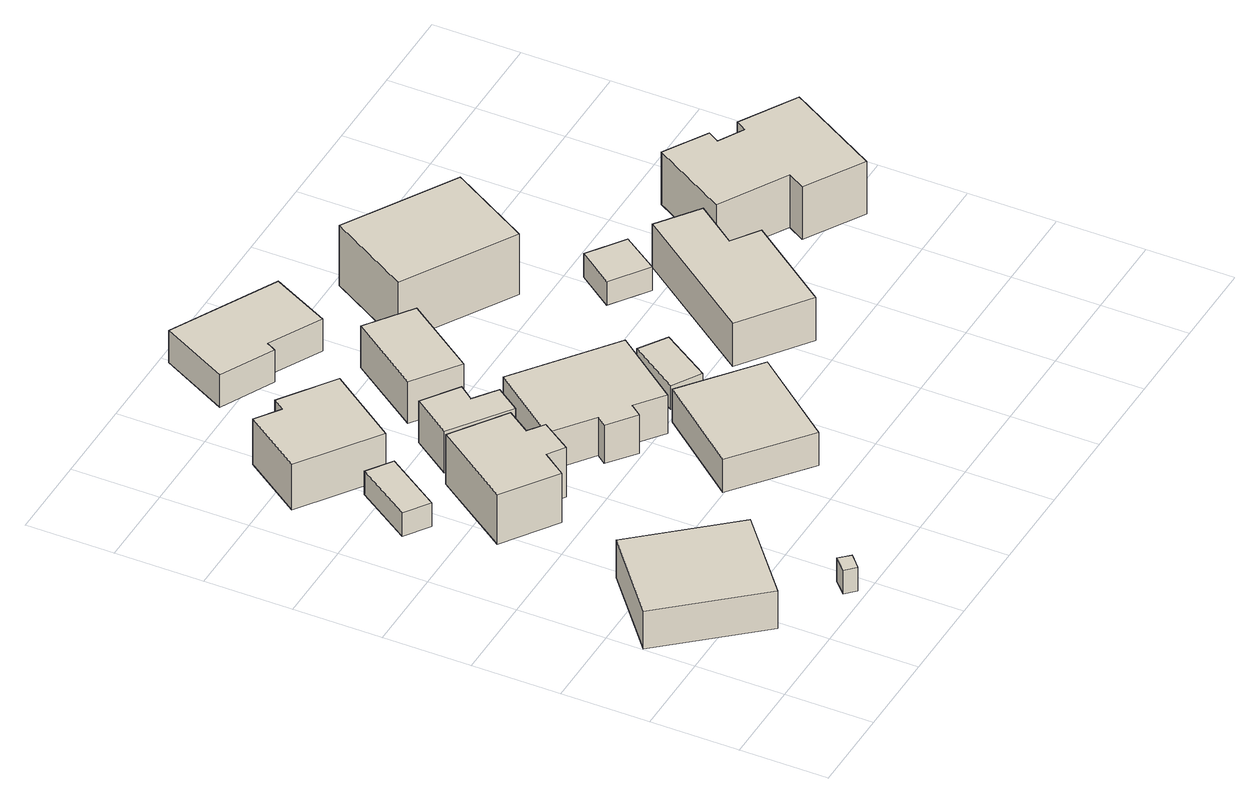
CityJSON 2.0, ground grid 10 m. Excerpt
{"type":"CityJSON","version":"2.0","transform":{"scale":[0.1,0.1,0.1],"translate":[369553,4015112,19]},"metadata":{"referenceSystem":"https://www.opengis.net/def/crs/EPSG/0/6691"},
"CityObjects":{
"building1":{"type":"Building","attributes":{"枝番":1,"利根川水系渡良瀬川洪水浸水想定区域（計画規模）.規模":"L1","利根川水系渡良瀬川洪水浸水想定区域（計画規模）.浸水ランク":"2","利根川水系渡良瀬川洪水浸水想定区域（計画規模）.浸水深":2.08,"利根川水系渡良瀬川洪水浸水想定区域（計画規模）.継続時間":10.2,"利根川水系渡良瀬川洪水浸水想定区域（想定最大規模）.規模":"L2","利根川水系渡良瀬川洪水浸水想定区域（想定最大規模）.浸水ランク":"3","利根川水系渡良瀬川洪水浸水想定区域（想定最大規模）.浸水深":3.53,"利根川水系渡良瀬川洪水浸水想定区域（想定最大規模）.継続時間":29.9,"利根川水系矢場川洪水浸水想定区域（想定最大規模）.規模":"L2","利根川水系矢場川洪水浸水想定区域（想定最大規模）.浸水ランク":"2","利根川水系矢場川洪水浸水想定区域（想定最大規模）.浸水深":0.98,"利根川水系矢場川洪水浸水想定区域（想定最大規模）.継続時間":13.6,"利根川水系多々良川洪水浸水想定区域（計画規模）.規模":"L1","利根川水系多々良川洪水浸水想定区域（計画規模）.浸水ランク":"1","利根川水系多々良川洪水浸水想定区域（計画規模）.浸水深":0.33,"利根川水系多々良川洪水浸水想定区域（想定最大規模）.規模":"L2","利根川水系多々良川洪水浸水想定区域（想定最大規模）.浸水ランク":"2","利根川水系多々良川洪水浸水想定区域（想定最大規模）.浸水深":0.79,"利根川水系多々良川洪水浸水想定区域（想定最大規模）.継続時間":11,"利根川水系利根川洪水浸水想定区域（想定最大規模）.規模":"L2","利根川水系利根川洪水浸水想定区域（想定最大規模）.浸水ランク":"2","利根川水系利根川洪水浸水想定区域（想定最大規模）.浸水深":1.64,"usage":"411","measuredHeight":5.9,"BuildingDetails.prefecture":"10","BuildingDetails.city":"10207","BuildingDetails.surveyYear":2016},"geometry":[{"type":"Solid","lod":"1","boundaries":[[[[0,1,2,3]],[[2,4,5,3]],[[1,6,4,2]],[[0,7,6,1]],[[3,5,7,0]],[[4,6,7,5]]]]}]},
"building2":{"type":"Building","attributes":{"枝番":1,"利根川水系渡良瀬川洪水浸水想定区域（計画規模）.規模":"L1","利根川水系渡良瀬川洪水浸水想定区域（計画規模）.浸水ランク":"2","利根川水系渡良瀬川洪水浸水想定区域（計画規模）.浸水深":1.6,"利根川水系渡良瀬川洪水浸水想定区域（計画規模）.継続時間":10.8,"利根川水系渡良瀬川洪水浸水想定区域（想定最大規模）.規模":"L2","利根川水系渡良瀬川洪水浸水想定区域（想定最大規模）.浸水ランク":"3","利根川水系渡良瀬川洪水浸水想定区域（想定最大規模）.浸水深":3.23,"利根川水系渡良瀬川洪水浸水想定区域（想定最大規模）.継続時間":30.9,"利根川水系矢場川洪水浸水想定区域（想定最大規模）.規模":"L2","利根川水系矢場川洪水浸水想定区域（想定最大規模）.浸水ランク":"2","利根川水系矢場川洪水浸水想定区域（想定最大規模）.浸水深":0.68,"利根川水系矢場川洪水浸水想定区域（想定最大規模）.継続時間":14.6,"利根川水系多々良川洪水浸水想定区域（計画規模）.規模":"L1","利根川水系多々良川洪水浸水想定区域（計画規模）.浸水ランク":"1","利根川水系多々良川洪水浸水想定区域（計画規模）.浸水深":0.03,"利根川水系多々良川洪水浸水想定区域（計画規模）.継続時間":2.2,"利根川水系多々良川洪水浸水想定区域（想定最大規模）.規模":"L2","利根川水系多々良川洪水浸水想定区域（想定最大規模）.浸水ランク":"1","利根川水系多々良川洪水浸水想定区域（想定最大規模）.浸水深":0.49,"利根川水系多々良川洪水浸水想定区域（想定最大規模）.継続時間":12.4,"利根川水系利根川洪水浸水想定区域（想定最大規模）.規模":"L2","利根川水系利根川洪水浸水想定区域（想定最大規模）.浸水ランク":"2","利根川水系利根川洪水浸水想定区域（想定最大規模）.浸水深":1.14,"BuildingDetails.prefecture":"10","BuildingDetails.city":"10207"},"geometry":[{"type":"Solid","lod":"1","boundaries":[[[[8,9,10,11]],[[10,12,13,11]],[[9,14,12,10]],[[8,15,14,9]],[[11,13,15,8]],[[12,14,15,13]]]]}]},
"building3":{"type":"Building","attributes":{"枝番":1,"利根川水系渡良瀬川洪水浸水想定区域（計画規模）.規模":"L1","利根川水系渡良瀬川洪水浸水想定区域（計画規模）.浸水ランク":"2","利根川水系渡良瀬川洪水浸水想定区域（計画規模）.浸水深":2.99,"利根川水系渡良瀬川洪水浸水想定区域（計画規模）.継続時間":9.8,"利根川水系渡良瀬川洪水浸水想定区域（想定最大規模）.規模":"L2","利根川水系渡良瀬川洪水浸水想定区域（想定最大規模）.浸水ランク":"3","利根川水系渡良瀬川洪水浸水想定区域（想定最大規模）.浸水深":3.83,"利根川水系渡良瀬川洪水浸水想定区域（想定最大規模）.継続時間":29.1,"利根川水系矢場川洪水浸水想定区域（想定最大規模）.規模":"L2","利根川水系矢場川洪水浸水想定区域（想定最大規模）.浸水ランク":"2","利根川水系矢場川洪水浸水想定区域（想定最大規模）.浸水深":1.28,"利根川水系矢場川洪水浸水想定区域（想定最大規模）.継続時間":13,"利根川水系多々良川洪水浸水想定区域（計画規模）.規模":"L1","利根川水系多々良川洪水浸水想定区域（計画規模）.浸水ランク":"2","利根川水系多々良川洪水浸水想定区域（計画規模）.浸水深":0.63,"利根川水系多々良川洪水浸水想定区域（想定最大規模）.規模":"L2","利根川水系多々良川洪水浸水想定区域（想定最大規模）.浸水ランク":"2","利根川水系多々良川洪水浸水想定区域（想定最大規模）.浸水深":1.09,"利根川水系多々良川洪水浸水想定区域（想定最大規模）.継続時間":10.1,"利根川水系利根川洪水浸水想定区域（想定最大規模）.規模":"L2","利根川水系利根川洪水浸水想定区域（想定最大規模）.浸水ランク":"2","利根川水系利根川洪水浸水想定区域（想定最大規模）.浸水深":1.74,"usage":"411","measuredHeight":3.1,"BuildingDetails.prefecture":"10","BuildingDetails.city":"10207","BuildingDetails.surveyYear":2016},"geometry":[{"type":"Solid","lod":"1","boundaries":[[[[16,17,18,19]],[[18,20,21,19]],[[17,22,20,18]],[[16,23,22,17]],[[19,21,23,16]],[[20,22,23,21]]]]}]},
"building4":{"type":"Building","attributes":{"枝番":1,"利根川水系渡良瀬川洪水浸水想定区域（計画規模）.規模":"L1","利根川水系渡良瀬川洪水浸水想定区域（計画規模）.浸水ランク":"2","利根川水系渡良瀬川洪水浸水想定区域（計画規模）.浸水深":2.41,"利根川水系渡良瀬川洪水浸水想定区域（計画規模）.継続時間":8.6,"利根川水系渡良瀬川洪水浸水想定区域（想定最大規模）.規模":"L2","利根川水系渡良瀬川洪水浸水想定区域（想定最大規模）.浸水ランク":"3","利根川水系渡良瀬川洪水浸水想定区域（想定最大規模）.浸水深":3.63,"利根川水系渡良瀬川洪水浸水想定区域（想定最大規模）.継続時間":26,"利根川水系矢場川洪水浸水想定区域（想定最大規模）.規模":"L2","利根川水系矢場川洪水浸水想定区域（想定最大規模）.浸水ランク":"2","利根川水系矢場川洪水浸水想定区域（想定最大規模）.浸水深":1.08,"利根川水系矢場川洪水浸水想定区域（想定最大規模）.継続時間":11.1,"利根川水系多々良川洪水浸水想定区域（計画規模）.規模":"L1","利根川水系多々良川洪水浸水想定区域（計画規模）.浸水ランク":"1","利根川水系多々良川洪水浸水想定区域（計画規模）.浸水深":0.43,"利根川水系多々良川洪水浸水想定区域（想定最大規模）.規模":"L2","利根川水系多々良川洪水浸水想定区域（想定最大規模）.浸水ランク":"2","利根川水系多々良川洪水浸水想定区域（想定最大規模）.浸水深":0.9,"利根川水系多々良川洪水浸水想定区域（想定最大規模）.継続時間":7.3,"利根川水系利根川洪水浸水想定区域（想定最大規模）.規模":"L2","利根川水系利根川洪水浸水想定区域（想定最大規模）.浸水ランク":"2","利根川水系利根川洪水浸水想定区域（想定最大規模）.浸水深":1.54,"usage":"411","measuredHeight":9.2,"BuildingDetails.prefecture":"10","BuildingDetails.city":"10207","BuildingDetails.surveyYear":2016},"geometry":[{"type":"Solid","lod":"1","boundaries":[[[[24,25,26,27,28,29,30,31]],[[30,32,33,31]],[[29,34,32,30]],[[28,35,34,29]],[[27,36,35,28]],[[26,37,36,27]],[[25,38,37,26]],[[24,39,38,25]],[[31,33,39,24]],[[32,34,35,36,37,38,39,33]]]]}]},
"building5":{"type":"Building","attributes":{"枝番":1,"利根川水系渡良瀬川洪水浸水想定区域（計画規模）.規模":"L1","利根川水系渡良瀬川洪水浸水想定区域（計画規模）.浸水ランク":"2","利根川水系渡良瀬川洪水浸水想定区域（計画規模）.浸水深":2.82,"利根川水系渡良瀬川洪水浸水想定区域（計画規模）.継続時間":9.8,"利根川水系渡良瀬川洪水浸水想定区域（想定最大規模）.規模":"L2","利根川水系渡良瀬川洪水浸水想定区域（想定最大規模）.浸水ランク":"3","利根川水系渡良瀬川洪水浸水想定区域（想定最大規模）.浸水深":3.6,"利根川水系渡良瀬川洪水浸水想定区域（想定最大規模）.継続時間":29.1,"利根川水系矢場川洪水浸水想定区域（想定最大規模）.規模":"L2","利根川水系矢場川洪水浸水想定区域（想定最大規模）.浸水ランク":"2","利根川水系矢場川洪水浸水想定区域（想定最大規模）.浸水深":0.98,"利根川水系矢場川洪水浸水想定区域（想定最大規模）.継続時間":13,"利根川水系多々良川洪水浸水想定区域（計画規模）.規模":"L1","利根川水系多々良川洪水浸水想定区域（計画規模）.浸水ランク":"1","利根川水系多々良川洪水浸水想定区域（計画規模）.浸水深":0.33,"利根川水系多々良川洪水浸水想定区域（想定最大規模）.規模":"L2","利根川水系多々良川洪水浸水想定区域（想定最大規模）.浸水ランク":"2","利根川水系多々良川洪水浸水想定区域（想定最大規模）.浸水深":0.8,"利根川水系多々良川洪水浸水想定区域（想定最大規模）.継続時間":10.1,"利根川水系利根川洪水浸水想定区域（想定最大規模）.規模":"L2","利根川水系利根川洪水浸水想定区域（想定最大規模）.浸水ランク":"2","利根川水系利根川洪水浸水想定区域（想定最大規模）.浸水深":1.44,"usage":"411","measuredHeight":6.8,"BuildingDetails.prefecture":"10","BuildingDetails.city":"10207","BuildingDetails.surveyYear":2016},"geometry":[{"type":"Solid","lod":"1","boundaries":[[[[40,41,42,43,44,45]],[[44,46,47,45]],[[43,48,46,44]],[[42,49,48,43]],[[41,50,49,42]],[[40,51,50,41]],[[45,47,51,40]],[[46,48,49,50,51,47]]]]}]},
"building6":{"type":"Building","attributes":{"枝番":1,"利根川水系渡良瀬川洪水浸水想定区域（計画規模）.規模":"L1","利根川水系渡良瀬川洪水浸水想定区域（計画規模）.浸水ランク":"2","利根川水系渡良瀬川洪水浸水想定区域（計画規模）.浸水深":2.35,"利根川水系渡良瀬川洪水浸水想定区域（計画規模）.継続時間":7.3,"利根川水系渡良瀬川洪水浸水想定区域（想定最大規模）.規模":"L2","利根川水系渡良瀬川洪水浸水想定区域（想定最大規模）.浸水ランク":"3","利根川水系渡良瀬川洪水浸水想定区域（想定最大規模）.浸水深":3.43,"利根川水系渡良瀬川洪水浸水想定区域（想定最大規模）.継続時間":21.8,"利根川水系矢場川洪水浸水想定区域（想定最大規模）.規模":"L2","利根川水系矢場川洪水浸水想定区域（想定最大規模）.浸水ランク":"2","利根川水系矢場川洪水浸水想定区域（想定最大規模）.浸水深":0.88,"利根川水系矢場川洪水浸水想定区域（想定最大規模）.継続時間":7.6,"利根川水系多々良川洪水浸水想定区域（計画規模）.規模":"L1","利根川水系多々良川洪水浸水想定区域（計画規模）.浸水ランク":"1","利根川水系多々良川洪水浸水想定区域（計画規模）.浸水深":0.23,"利根川水系多々良川洪水浸水想定区域（想定最大規模）.規模":"L2","利根川水系多々良川洪水浸水想定区域（想定最大規模）.浸水ランク":"2","利根川水系多々良川洪水浸水想定区域（想定最大規模）.浸水深":0.69,"利根川水系利根川洪水浸水想定区域（想定最大規模）.規模":"L2","利根川水系利根川洪水浸水想定区域（想定最大規模）.浸水ランク":"2","利根川水系利根川洪水浸水想定区域（想定最大規模）.浸水深":1.34,"usage":"411","measuredHeight":9.3,"BuildingDetails.prefecture":"10","BuildingDetails.city":"10207","BuildingDetails.surveyYear":2016},"geometry":[{"type":"Solid","lod":"1","boundaries":[[[[52,53,54,55,56,57]],[[56,58,59,57]],[[55,60,58,56]],[[54,61,60,55]],[[53,62,61,54]],[[52,63,62,53]],[[57,59,63,52]],[[58,60,61,62,63,59]]]]}]},
"building7":{"type":"Building","attributes":{"枝番":1,"利根川水系渡良瀬川洪水浸水想定区域（計画規模）.規模":"L1","利根川水系渡良瀬川洪水浸水想定区域（計画規模）.浸水ランク":"2","利根川水系渡良瀬川洪水浸水想定区域（計画規模）.浸水深":1.99,"利根川水系渡良瀬川洪水浸水想定区域（計画規模）.継続時間":8.6,"利根川水系渡良瀬川洪水浸水想定区域（想定最大規模）.規模":"L2","利根川水系渡良瀬川洪水浸水想定区域（想定最大規模）.浸水ランク":"3","利根川水系渡良瀬川洪水浸水想定区域（想定最大規模）.浸水深":3.33,"利根川水系渡良瀬川洪水浸水想定区域（想定最大規模）.継続時間":26,"利根川水系矢場川洪水浸水想定区域（想定最大規模）.規模":"L2","利根川水系矢場川洪水浸水想定区域（想定最大規模）.浸水ランク":"2","利根川水系矢場川洪水浸水想定区域（想定最大規模）.浸水深":0.78,"利根川水系矢場川洪水浸水想定区域（想定最大規模）.継続時間":11.1,"利根川水系多々良川洪水浸水想定区域（計画規模）.規模":"L1","利根川水系多々良川洪水浸水想定区域（計画規模）.浸水ランク":"1","利根川水系多々良川洪水浸水想定区域（計画規模）.浸水深":0.13,"利根川水系多々良川洪水浸水想定区域（想定最大規模）.規模":"L2","利根川水系多々良川洪水浸水想定区域（想定最大規模）.浸水ランク":"2","利根川水系多々良川洪水浸水想定区域（想定最大規模）.浸水深":0.58,"利根川水系多々良川洪水浸水想定区域（想定最大規模）.継続時間":7.3,"利根川水系利根川洪水浸水想定区域（想定最大規模）.規模":"L2","利根川水系利根川洪水浸水想定区域（想定最大規模）.浸水ランク":"2","利根川水系利根川洪水浸水想定区域（想定最大規模）.浸水深":1.24,"usage":"411","measuredHeight":6,"BuildingDetails.prefecture":"10","BuildingDetails.city":"10207","BuildingDetails.surveyYear":2016},"geometry":[{"type":"Solid","lod":"1","boundaries":[[[[64,65,66,67,68,69,70,71]],[[70,72,73,71]],[[69,74,72,70]],[[68,75,74,69]],[[67,76,75,68]],[[66,77,76,67]],[[65,78,77,66]],[[64,79,78,65]],[[71,73,79,64]],[[72,74,75,76,77,78,79,73]]]]}]},
"building8":{"type":"Building","attributes":{"枝番":1,"利根川水系渡良瀬川洪水浸水想定区域（計画規模）.規模":"L1","利根川水系渡良瀬川洪水浸水想定区域（計画規模）.浸水ランク":"2","利根川水系渡良瀬川洪水浸水想定区域（計画規模）.浸水深":2.02,"利根川水系渡良瀬川洪水浸水想定区域（計画規模）.継続時間":8.6,"利根川水系渡良瀬川洪水浸水想定区域（想定最大規模）.規模":"L2","利根川水系渡良瀬川洪水浸水想定区域（想定最大規模）.浸水ランク":"3","利根川水系渡良瀬川洪水浸水想定区域（想定最大規模）.浸水深":3.43,"利根川水系渡良瀬川洪水浸水想定区域（想定最大規模）.継続時間":26,"利根川水系矢場川洪水浸水想定区域（想定最大規模）.規模":"L2","利根川水系矢場川洪水浸水想定区域（想定最大規模）.浸水ランク":"2","利根川水系矢場川洪水浸水想定区域（想定最大規模）.浸水深":0.88,"利根川水系矢場川洪水浸水想定区域（想定最大規模）.継続時間":11.1,"利根川水系多々良川洪水浸水想定区域（計画規模）.規模":"L1","利根川水系多々良川洪水浸水想定区域（計画規模）.浸水ランク":"1","利根川水系多々良川洪水浸水想定区域（計画規模）.浸水深":0.23,"利根川水系多々良川洪水浸水想定区域（想定最大規模）.規模":"L2","利根川水系多々良川洪水浸水想定区域（想定最大規模）.浸水ランク":"2","利根川水系多々良川洪水浸水想定区域（想定最大規模）.浸水深":0.69,"利根川水系多々良川洪水浸水想定区域（想定最大規模）.継続時間":7.3,"利根川水系利根川洪水浸水想定区域（想定最大規模）.規模":"L2","利根川水系利根川洪水浸水想定区域（想定最大規模）.浸水ランク":"2","利根川水系利根川洪水浸水想定区域（想定最大規模）.浸水深":1.34,"usage":"411","measuredHeight":5.3,"BuildingDetails.prefecture":"10","BuildingDetails.city":"10207","BuildingDetails.surveyYear":2016},"geometry":[{"type":"Solid","lod":"1","boundaries":[[[[80,81,82,83]],[[82,84,85,83]],[[81,86,84,82]],[[80,87,86,81]],[[83,85,87,80]],[[84,86,87,85]]]]}]},
"building9":{"type":"Building","attributes":{"枝番":1,"利根川水系渡良瀬川洪水浸水想定区域（計画規模）.規模":"L1","利根川水系渡良瀬川洪水浸水想定区域（計画規模）.浸水ランク":"2","利根川水系渡良瀬川洪水浸水想定区域（計画規模）.浸水深":2.46,"利根川水系渡良瀬川洪水浸水想定区域（計画規模）.継続時間":7.3,"利根川水系渡良瀬川洪水浸水想定区域（想定最大規模）.規模":"L2","利根川水系渡良瀬川洪水浸水想定区域（想定最大規模）.浸水ランク":"3","利根川水系渡良瀬川洪水浸水想定区域（想定最大規模）.浸水深":3.43,"利根川水系渡良瀬川洪水浸水想定区域（想定最大規模）.継続時間":21.8,"利根川水系矢場川洪水浸水想定区域（想定最大規模）.規模":"L2","利根川水系矢場川洪水浸水想定区域（想定最大規模）.浸水ランク":"2","利根川水系矢場川洪水浸水想定区域（想定最大規模）.浸水深":0.88,"利根川水系矢場川洪水浸水想定区域（想定最大規模）.継続時間":7.6,"利根川水系多々良川洪水浸水想定区域（計画規模）.規模":"L1","利根川水系多々良川洪水浸水想定区域（計画規模）.浸水ランク":"1","利根川水系多々良川洪水浸水想定区域（計画規模）.浸水深":0.23,"利根川水系多々良川洪水浸水想定区域（想定最大規模）.規模":"L2","利根川水系多々良川洪水浸水想定区域（想定最大規模）.浸水ランク":"2","利根川水系多々良川洪水浸水想定区域（想定最大規模）.浸水深":0.7,"利根川水系利根川洪水浸水想定区域（想定最大規模）.規模":"L2","利根川水系利根川洪水浸水想定区域（想定最大規模）.浸水ランク":"2","利根川水系利根川洪水浸水想定区域（想定最大規模）.浸水深":1.34,"usage":"411","measuredHeight":5.9,"BuildingDetails.prefecture":"10","BuildingDetails.city":"10207","BuildingDetails.surveyYear":2016},"geometry":[{"type":"Solid","lod":"1","boundaries":[[[[88,89,90,91]],[[90,92,93,91]],[[89,94,92,90]],[[88,95,94,89]],[[91,93,95,88]],[[92,94,95,93]]]]}]},
"building10":{"type":"Building","attributes":{"枝番":1,"利根川水系渡良瀬川洪水浸水想定区域（計画規模）.規模":"L1","利根川水系渡良瀬川洪水浸水想定区域（計画規模）.浸水ランク":"2","利根川水系渡良瀬川洪水浸水想定区域（計画規模）.浸水深":1.96,"利根川水系渡良瀬川洪水浸水想定区域（想定最大規模）.規模":"L2","利根川水系渡良瀬川洪水浸水想定区域（想定最大規模）.浸水ランク":"2","利根川水系渡良瀬川洪水浸水想定区域（想定最大規模）.浸水深":2.93,"利根川水系矢場川洪水浸水想定区域（想定最大規模）.規模":"L2","利根川水系矢場川洪水浸水想定区域（想定最大規模）.浸水ランク":"1","利根川水系矢場川洪水浸水想定区域（想定最大規模）.浸水深":0.38,"利根川水系多々良川洪水浸水想定区域（想定最大規模）.規模":"L2","利根川水系多々良川洪水浸水想定区域（想定最大規模）.浸水ランク":"1","利根川水系多々良川洪水浸水想定区域（想定最大規模）.浸水深":0.2,"利根川水系利根川洪水浸水想定区域（想定最大規模）.規模":"L2","利根川水系利根川洪水浸水想定区域（想定最大規模）.浸水ランク":"2","利根川水系利根川洪水浸水想定区域（想定最大規模）.浸水深":0.838,"usage":"411","measuredHeight":11.1,"BuildingDetails.prefecture":"10","BuildingDetails.city":"10207","BuildingDetails.surveyYear":2016},"geometry":[{"type":"Solid","lod":"1","boundaries":[[[[96,97,98,99,100,101]],[[100,102,103,101]],[[99,104,102,100]],[[98,105,104,99]],[[97,106,105,98]],[[96,107,106,97]],[[101,103,107,96]],[[102,104,105,106,107,103]]]]}]},
"building11":{"type":"Building","attributes":{"枝番":1,"利根川水系渡良瀬川洪水浸水想定区域（計画規模）.規模":"L1","利根川水系渡良瀬川洪水浸水想定区域（計画規模）.浸水ランク":"2","利根川水系渡良瀬川洪水浸水想定区域（計画規模）.浸水深":2.12,"利根川水系渡良瀬川洪水浸水想定区域（計画規模）.継続時間":8.6,"利根川水系渡良瀬川洪水浸水想定区域（想定最大規模）.規模":"L2","利根川水系渡良瀬川洪水浸水想定区域（想定最大規模）.浸水ランク":"3","利根川水系渡良瀬川洪水浸水想定区域（想定最大規模）.浸水深":3.53,"利根川水系渡良瀬川洪水浸水想定区域（想定最大規模）.継続時間":26,"利根川水系矢場川洪水浸水想定区域（想定最大規模）.規模":"L2","利根川水系矢場川洪水浸水想定区域（想定最大規模）.浸水ランク":"2","利根川水系矢場川洪水浸水想定区域（想定最大規模）.浸水深":0.98,"利根川水系矢場川洪水浸水想定区域（想定最大規模）.継続時間":11.1,"利根川水系多々良川洪水浸水想定区域（計画規模）.規模":"L1","利根川水系多々良川洪水浸水想定区域（計画規模）.浸水ランク":"1","利根川水系多々良川洪水浸水想定区域（計画規模）.浸水深":0.33,"利根川水系多々良川洪水浸水想定区域（想定最大規模）.規模":"L2","利根川水系多々良川洪水浸水想定区域（想定最大規模）.浸水ランク":"2","利根川水系多々良川洪水浸水想定区域（想定最大規模）.浸水深":0.8,"利根川水系多々良川洪水浸水想定区域（想定最大規模）.継続時間":7.3,"利根川水系利根川洪水浸水想定区域（想定最大規模）.規模":"L2","利根川水系利根川洪水浸水想定区域（想定最大規模）.浸水ランク":"2","利根川水系利根川洪水浸水想定区域（想定最大規模）.浸水深":1.44,"usage":"411","measuredHeight":3.2,"BuildingDetails.prefecture":"10","BuildingDetails.city":"10207","BuildingDetails.surveyYear":2016},"geometry":[{"type":"Solid","lod":"1","boundaries":[[[[108,109,110,111]],[[110,112,113,111]],[[109,114,112,110]],[[108,115,114,109]],[[111,113,115,108]],[[112,114,115,113]]]]}]},
"building12":{"type":"Building","attributes":{"枝番":1,"利根川水系渡良瀬川洪水浸水想定区域（計画規模）.規模":"L1","利根川水系渡良瀬川洪水浸水想定区域（計画規模）.浸水ランク":"2","利根川水系渡良瀬川洪水浸水想定区域（計画規模）.浸水深":1.55,"利根川水系渡良瀬川洪水浸水想定区域（計画規模）.継続時間":4.6,"利根川水系渡良瀬川洪水浸水想定区域（想定最大規模）.規模":"L2","利根川水系渡良瀬川洪水浸水想定区域（想定最大規模）.浸水ランク":"2","利根川水系渡良瀬川洪水浸水想定区域（想定最大規模）.浸水深":2.83,"利根川水系渡良瀬川洪水浸水想定区域（想定最大規模）.継続時間":13.9,"利根川水系矢場川洪水浸水想定区域（想定最大規模）.規模":"L2","利根川水系矢場川洪水浸水想定区域（想定最大規模）.浸水ランク":"1","利根川水系矢場川洪水浸水想定区域（想定最大規模）.浸水深":0.28,"利根川水系多々良川洪水浸水想定区域（計画規模）.規模":"L1","利根川水系多々良川洪水浸水想定区域（想定最大規模）.規模":"L2","利根川水系多々良川洪水浸水想定区域（想定最大規模）.浸水ランク":"1","利根川水系多々良川洪水浸水想定区域（想定最大規模）.浸水深":0.1,"利根川水系利根川洪水浸水想定区域（想定最大規模）.規模":"L2","利根川水系利根川洪水浸水想定区域（想定最大規模）.浸水ランク":"2","利根川水系利根川洪水浸水想定区域（想定最大規模）.浸水深":0.738,"usage":"411","measuredHeight":9.3,"BuildingDetails.prefecture":"10","BuildingDetails.city":"10207","BuildingDetails.surveyYear":2016},"geometry":[{"type":"Solid","lod":"1","boundaries":[[[[116,117,118,119]],[[118,120,121,119]],[[117,122,120,118]],[[116,123,122,117]],[[119,121,123,116]],[[120,122,123,121]]]]}]},
"building13":{"type":"Building","attributes":{"枝番":1,"利根川水系渡良瀬川洪水浸水想定区域（計画規模）.規模":"L1","利根川水系渡良瀬川洪水浸水想定区域（計画規模）.浸水ランク":"2","利根川水系渡良瀬川洪水浸水想定区域（計画規模）.浸水深":1.83,"利根川水系渡良瀬川洪水浸水想定区域（計画規模）.継続時間":8.2,"利根川水系渡良瀬川洪水浸水想定区域（想定最大規模）.規模":"L2","利根川水系渡良瀬川洪水浸水想定区域（想定最大規模）.浸水ランク":"3","利根川水系渡良瀬川洪水浸水想定区域（想定最大規模）.浸水深":3.33,"利根川水系渡良瀬川洪水浸水想定区域（想定最大規模）.継続時間":24.5,"利根川水系矢場川洪水浸水想定区域（想定最大規模）.規模":"L2","利根川水系矢場川洪水浸水想定区域（想定最大規模）.浸水ランク":"2","利根川水系矢場川洪水浸水想定区域（想定最大規模）.浸水深":0.78,"利根川水系矢場川洪水浸水想定区域（想定最大規模）.継続時間":10.2,"利根川水系多々良川洪水浸水想定区域（計画規模）.規模":"L1","利根川水系多々良川洪水浸水想定区域（計画規模）.浸水ランク":"1","利根川水系多々良川洪水浸水想定区域（計画規模）.浸水深":0.13,"利根川水系多々良川洪水浸水想定区域（想定最大規模）.規模":"L2","利根川水系多々良川洪水浸水想定区域（想定最大規模）.浸水ランク":"2","利根川水系多々良川洪水浸水想定区域（想定最大規模）.浸水深":0.58,"利根川水系多々良川洪水浸水想定区域（想定最大規模）.継続時間":6,"利根川水系利根川洪水浸水想定区域（想定最大規模）.規模":"L2","利根川水系利根川洪水浸水想定区域（想定最大規模）.浸水ランク":"2","利根川水系利根川洪水浸水想定区域（想定最大規模）.浸水深":1.24,"usage":"411","measuredHeight":6.3,"BuildingDetails.prefecture":"10","BuildingDetails.city":"10207","BuildingDetails.surveyYear":2016},"geometry":[{"type":"Solid","lod":"1","boundaries":[[[[124,125,126,127,128,129]],[[128,130,131,129]],[[127,132,130,128]],[[126,133,132,127]],[[125,134,133,126]],[[124,135,134,125]],[[129,131,135,124]],[[130,132,133,134,135,131]]]]}]},
"building14":{"type":"Building","attributes":{"枝番":1,"利根川水系渡良瀬川洪水浸水想定区域（計画規模）.規模":"L1","利根川水系渡良瀬川洪水浸水想定区域（計画規模）.浸水ランク":"2","利根川水系渡良瀬川洪水浸水想定区域（計画規模）.浸水深":1.91,"利根川水系渡良瀬川洪水浸水想定区域（計画規模）.継続時間":4.6,"利根川水系渡良瀬川洪水浸水想定区域（想定最大規模）.規模":"L2","利根川水系渡良瀬川洪水浸水想定区域（想定最大規模）.浸水ランク":"3","利根川水系渡良瀬川洪水浸水想定区域（想定最大規模）.浸水深":3.33,"利根川水系渡良瀬川洪水浸水想定区域（想定最大規模）.継続時間":13.9,"利根川水系矢場川洪水浸水想定区域（想定最大規模）.規模":"L2","利根川水系矢場川洪水浸水想定区域（想定最大規模）.浸水ランク":"2","利根川水系矢場川洪水浸水想定区域（想定最大規模）.浸水深":0.78,"利根川水系多々良川洪水浸水想定区域（計画規模）.規模":"L1","利根川水系多々良川洪水浸水想定区域（計画規模）.浸水ランク":"1","利根川水系多々良川洪水浸水想定区域（計画規模）.浸水深":0.23,"利根川水系多々良川洪水浸水想定区域（想定最大規模）.規模":"L2","利根川水系多々良川洪水浸水想定区域（想定最大規模）.浸水ランク":"2","利根川水系多々良川洪水浸水想定区域（想定最大規模）.浸水深":0.69,"利根川水系利根川洪水浸水想定区域（想定最大規模）.規模":"L2","利根川水系利根川洪水浸水想定区域（想定最大規模）.浸水ランク":"2","利根川水系利根川洪水浸水想定区域（想定最大規模）.浸水深":1.24,"usage":"411","BuildingDetails.prefecture":"10","BuildingDetails.city":"10207","BuildingDetails.surveyYear":2016},"geometry":[{"type":"Solid","lod":"1","boundaries":[[[[136,137,138,139]],[[138,140,141,139]],[[137,142,140,138]],[[136,143,142,137]],[[139,141,143,136]],[[140,142,143,141]]]]}]},
"building15":{"type":"Building","attributes":{"枝番":1,"利根川水系渡良瀬川洪水浸水想定区域（計画規模）.規模":"L1","利根川水系渡良瀬川洪水浸水想定区域（計画規模）.浸水ランク":"2","利根川水系渡良瀬川洪水浸水想定区域（計画規模）.浸水深":1.54,"利根川水系渡良瀬川洪水浸水想定区域（計画規模）.継続時間":6.8,"利根川水系渡良瀬川洪水浸水想定区域（想定最大規模）.規模":"L2","利根川水系渡良瀬川洪水浸水想定区域（想定最大規模）.浸水ランク":"3","利根川水系渡良瀬川洪水浸水想定区域（想定最大規模）.浸水深":3.12,"利根川水系渡良瀬川洪水浸水想定区域（想定最大規模）.継続時間":20.3,"利根川水系矢場川洪水浸水想定区域（想定最大規模）.規模":"L2","利根川水系矢場川洪水浸水想定区域（想定最大規模）.浸水ランク":"2","利根川水系矢場川洪水浸水想定区域（想定最大規模）.浸水深":0.57,"利根川水系矢場川洪水浸水想定区域（想定最大規模）.継続時間":5.3,"利根川水系多々良川洪水浸水想定区域（計画規模）.規模":"L1","利根川水系多々良川洪水浸水想定区域（想定最大規模）.規模":"L2","利根川水系多々良川洪水浸水想定区域（想定最大規模）.浸水ランク":"1","利根川水系多々良川洪水浸水想定区域（想定最大規模）.浸水深":0.4,"利根川水系利根川洪水浸水想定区域（想定最大規模）.規模":"L2","利根川水系利根川洪水浸水想定区域（想定最大規模）.浸水ランク":"2","利根川水系利根川洪水浸水想定区域（想定最大規模）.浸水深":1.04,"usage":"411","measuredHeight":8,"BuildingDetails.prefecture":"10","BuildingDetails.city":"10207","BuildingDetails.surveyYear":2016},"geometry":[{"type":"Solid","lod":"1","boundaries":[[[[144,145,146,147,148,149,150,151,152,153]],[[152,154,155,153]],[[151,156,154,152]],[[150,157,156,151]],[[149,158,157,150]],[[148,159,158,149]],[[147,160,159,148]],[[146,161,160,147]],[[145,162,161,146]],[[144,163,162,145]],[[153,155,163,144]],[[154,156,157,158,159,160,161,162,163,155]]]]}]}
},
"vertices":[
[2,159,6],[92,235,6],[182,130,6],[92,54,6],[182,130,54],[92,54,54],[92,235,54],[2,159,54],
[170,20,7],[185,35,7],[196,23,7],[181,9,7],[196,23,37],[181,9,37],[185,35,37],[170,20,37],
[53,455,7],[96,519,7],[124,500,7],[81,436,7],[124,500,37],[81,436,37],[96,519,37],[53,455,37],
[86,365,6],[149,455,6],[210,413,6],[191,386,6],[209,373,6],[185,338,6],[166,351,6],[146,323,6],[166,351,69],[146,323,69],[185,338,69],[209,373,69],[191,386,69],[210,413,69],[149,455,69],[86,365,69],
[40,572,8],[88,640,8],[115,621,8],[125,634,8],[185,592,8],[127,511,8],[185,592,66],[127,511,66],[125,634,66],[115,621,66],[88,640,66],[40,572,66],
[162,463,8],[194,508,8],[234,480,8],[221,463,8],[247,444,8],[227,416,8],[247,444,61],[227,416,61],[221,463,61],[234,480,61],[194,508,61],[162,463,61],
[286,315,10],[276,302,10],[245,326,10],[254,337,10],[208,372,10],[269,451,10],[377,369,10],[317,291,10],[377,369,59],[317,291,59],[269,451,59],[208,372,59],[254,337,59],[245,326,59],[276,302,59],[286,315,59],
[261,201,7],[339,297,7],[421,232,7],[343,135,7],[421,232,49],[343,135,49],[339,297,49],[261,201,49],
[214,530,10],[273,613,10],[324,576,10],[265,493,10],[324,576,63],[265,493,63],[273,613,63],[214,530,63],
[216,688,13],[210,677,13],[149,708,13],[190,786,13],[310,724,13],[276,657,13],[310,724,54],[276,657,54],[190,786,54],[149,708,54],[210,677,54],[216,688,54],
[353,306,10],[391,363,10],[422,343,10],[385,286,10],[422,343,40],[385,286,40],[391,363,40],[353,306,40],
[321,595,14],[376,689,14],[500,616,14],[445,522,14],[500,616,91],[445,522,91],[376,689,91],[321,595,91],
[441,281,11],[547,425,11],[593,391,11],[558,344,11],[588,323,11],[516,226,11],[588,323,66],[516,226,66],[558,344,66],[593,391,66],[547,425,66],[441,281,66],
[472,438,11],[502,479,11],[543,450,11],[514,408,11],[543,450,41],[514,408,41],[502,479,41],[472,438,41],
[652,310,13],[664,330,13],[588,374,13],[639,461,13],[688,432,13],[680,419,13],[709,403,13],[716,415,13],[780,378,13],[718,271,13],[780,378,80],[718,271,80],[716,415,80],[709,403,80],[680,419,80],[688,432,80],[639,461,80],[588,374,80],[664,330,80],[652,310,80]
]}
